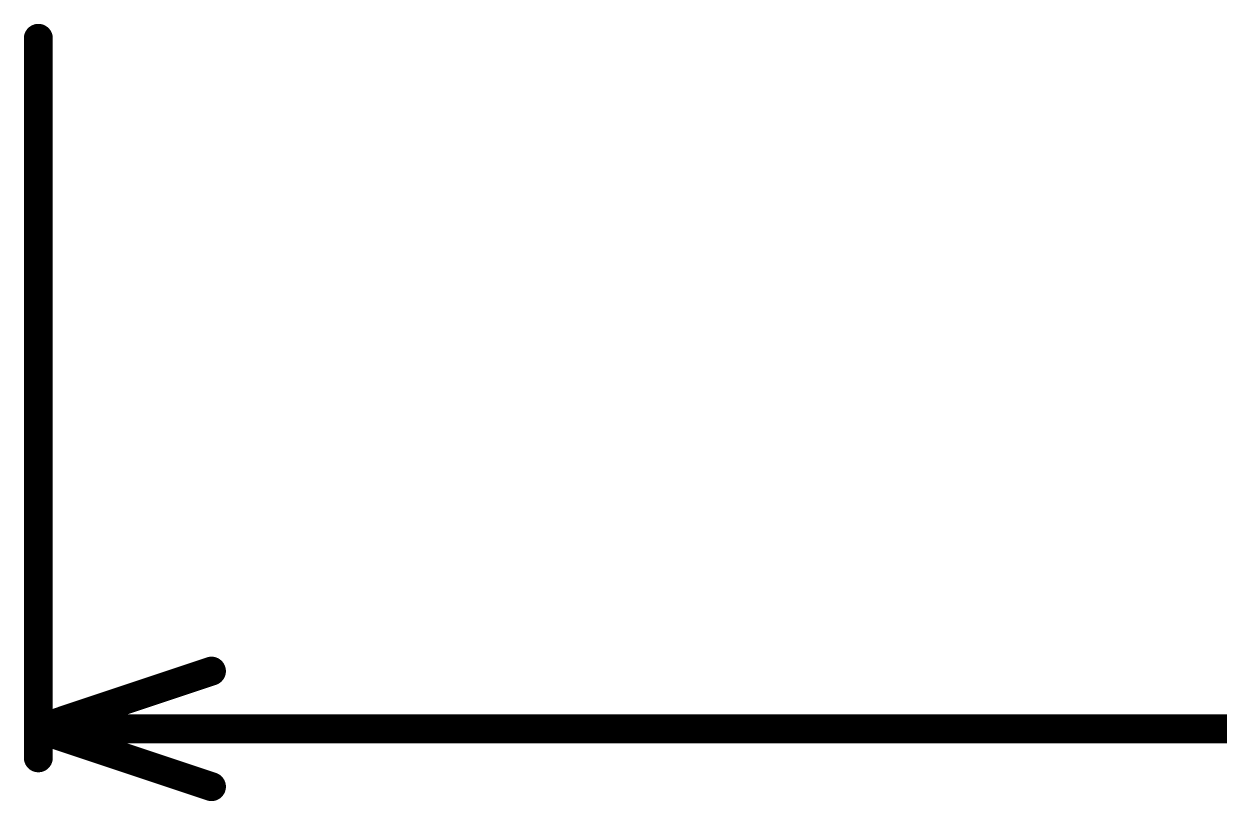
# Model space of a CAD drawing. Header units: inches. Extents: x -12 to 5355, y -7 to 5366.
# Drawn here: x -0.13 to 10.39, y -7.09 to -0.25 of the extents above; entities that cross this region are included whole.
import ezdxf

# ---------------------------------------------------------------- set-up
doc = ezdxf.new("R2010")
doc.units = ezdxf.units.IN
doc.layers.add('Dimensions', color=6, linetype='Continuous')

msp = doc.modelspace()

# ---------------------------------------------------------------- linework, layer by layer
at = {"layer": 'Dimensions'}
for points in [[(0, -6.706, 0.254, 0.254, 0), (0, -0.381, 0.254, 0.254, 0)], [(0, -6.452, 0.254, 0.254, 0), (1.524, -5.944, 0.254, 0.254, 0)], [(0, -6.452, 0.254, 0.254, 0), (1.524, -6.96, 0.254, 0.254, 0)], [(0, -6.452, 0.254, 0.254, 0), (11.927, -6.452, 0.254, 0.254, 0)]]:
    msp.add_lwpolyline(points, format="xyseb", dxfattribs=at)
for points in [[(-0.064, -0.381, 0.127, 0.127, 1), (0.064, -0.381, 0.127, 0.127, 1)], [(1.46, -5.944, 0.127, 0.127, 1), (1.587, -5.944, 0.127, 0.127, 1)], [(-0.064, -6.452, 0.127, 0.127, 1), (0.064, -6.452, 0.127, 0.127, 1)], [(-0.064, -6.452, 0.127, 0.127, 1), (0.064, -6.452, 0.127, 0.127, 1)], [(-0.064, -6.452, 0.127, 0.127, 1), (0.064, -6.452, 0.127, 0.127, 1)], [(-0.064, -6.706, 0.127, 0.127, 1), (0.064, -6.706, 0.127, 0.127, 1)], [(1.46, -6.96, 0.127, 0.127, 1), (1.587, -6.96, 0.127, 0.127, 1)]]:
    msp.add_lwpolyline(points, format="xyseb", close=True, dxfattribs=at)

doc.saveas('drawing.dxf')
